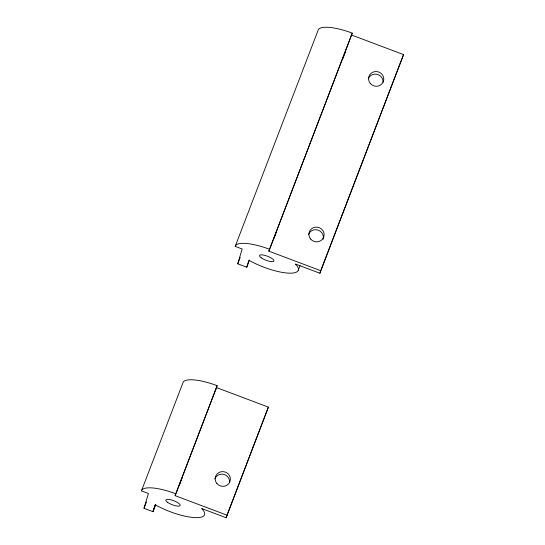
<?xml version="1.0" encoding="UTF-8"?>
<svg xmlns="http://www.w3.org/2000/svg" width="545" height="545" viewBox="0 0 545 545"><rect width="100%" height="100%" fill="white"/><g stroke="black" fill="none" stroke-linecap="round" stroke-linejoin="round"><path stroke-width="0.82" d="M155.768 504.547L153.029 511.694L144.009 508.301L148.404 493.477L141.448 490.854L183.222 382.072A33.736 9.388 21 0 1 217.101 385.669L216.154 388.892M153.029 511.694L155.107 504.684L157.389 505.971A33.736 9.388 21 0 0 194.531 517.6A33.736 9.388 21 0 0 201.677 508.519L226.195 517.75L268.385 407.122L216.535 387.604L175.109 495.65L226.965 515.175L226.195 517.75M237.749 263.814L242.144 248.99L235.188 246.367L318.389 29.532A33.736 9.388 21 0 1 352.274 33.136L268.849 251.163L320.698 270.681L319.935 273.263L295.417 264.032A33.736 9.388 21 0 1 288.271 273.113A33.736 9.388 21 0 1 251.129 261.484L248.84 260.197L246.769 267.207L237.749 263.814L240.188 257.458M175.109 495.65L217.101 385.669M268.849 251.163L352.274 33.136M351.702 35.071L403.552 54.589L319.935 273.263M144.009 508.301L146.448 501.945M152.838 511.626L155.277 505.269M246.769 267.207L249.508 260.06M179.319 485.261L180.218 482.904M180.824 481.337L182.63 476.623M273.958 238.417L276.07 232.919M342.648 59.255L344.154 55.324M344.76 53.757L345.666 51.4M298.313 270.122L300.07 265.551M226.965 515.175L268.385 407.122M320.698 270.681L403.552 54.589M235.188 246.367L235.542 245.632A33.736 9.388 21 0 1 269.421 249.228M141.448 490.854L141.802 490.119A33.736 9.388 21 0 1 175.681 493.716M308.593 234.37A7.65 7.351 16.5 0 1 318.076 230.092A7.65 7.351 16.5 0 1 323.117 239.16M368.25 78.787A7.65 7.351 16.5 0 1 383.006 82.309M214.853 478.857A7.65 7.351 16.5 0 1 229.615 482.386M261.219 257.792A7.705 2.146 21 0 0 273.549 261.409A7.705 2.146 21 0 0 265.47 255.557A7.705 2.146 21 0 0 261.219 257.792M310.657 239.085A7.65 7.351 16.5 0 0 323.682 237.184A7.65 7.351 16.5 0 0 315.214 227.197A7.65 7.351 16.5 0 0 310.657 239.085M370.314 83.501A7.65 7.351 16.5 0 0 383.333 81.6A7.65 7.351 16.5 0 0 374.871 71.606A7.65 7.351 16.5 0 0 370.314 83.501M216.924 483.572A7.65 7.351 16.5 0 0 229.942 481.671A7.65 7.351 16.5 0 0 221.481 471.684A7.65 7.351 16.5 0 0 216.924 483.572M167.478 502.279A7.705 2.146 21 0 0 179.816 505.896A7.705 2.146 21 0 0 171.736 500.051A7.705 2.146 21 0 0 167.478 502.279"/></g></svg>
